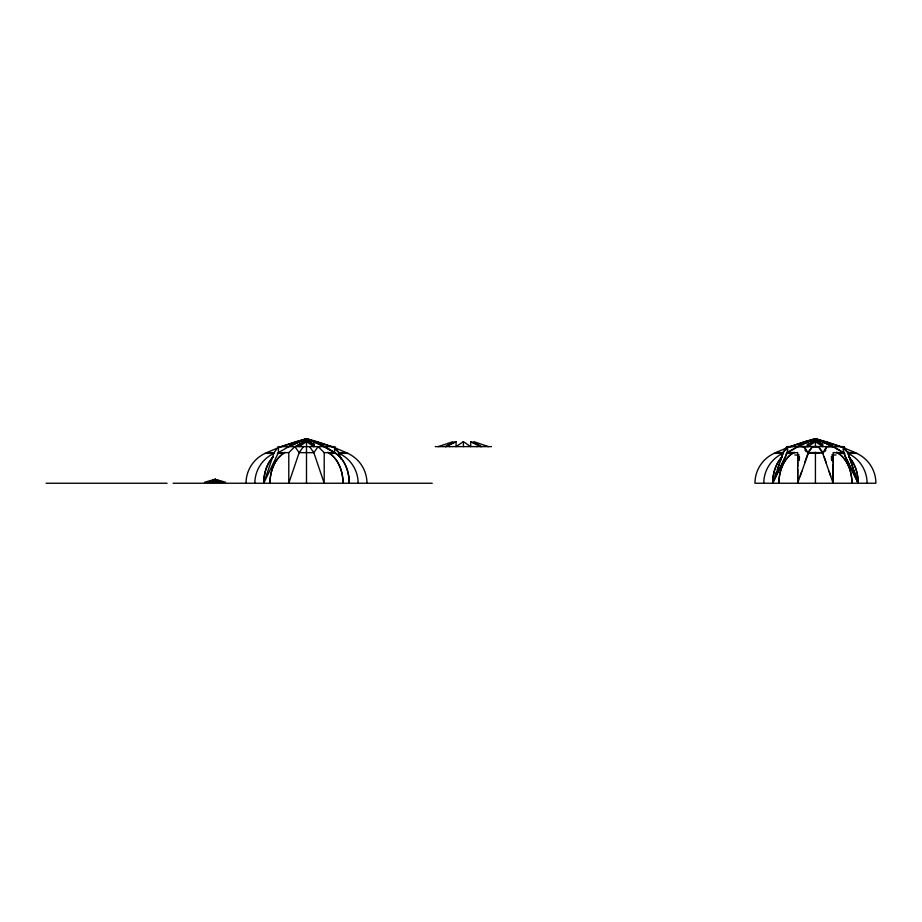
<?xml version="1.0" encoding="UTF-8"?>
<svg xmlns="http://www.w3.org/2000/svg" width="922" height="922" viewBox="0 0 922 922"><rect width="100%" height="100%" fill="white"/><g stroke="black" fill="none" stroke-linecap="round" stroke-linejoin="round"><path stroke-width="1.38" d="M299.154 444.127L299.154 446.617L306.496 441.638L313.837 446.617L313.837 441.638L306.496 438.757L281.452 446.617M488.441 446.617L473.77 441.638L481.111 446.617L470.727 441.638L470.727 446.617L463.397 441.638L456.056 446.617L456.056 441.638L445.683 446.617L453.025 441.638L438.342 446.617M797.714 477.942L797.714 476.029M797.714 475.084L797.726 468.883M797.703 462.187L797.726 459.098M833.142 481.549L833.142 479.14M833.142 478.656L833.142 477.942M833.142 476.029L833.131 469.367M833.131 468.883L833.142 464.1M787.227 446.571L843.515 446.617L843.515 452.644L858.186 483.243L857.702 481.803M797.714 483.001L809.032 451.331M797.737 457.923L797.737 455.549M833.119 455.549L833.131 459.34M849.116 456.471L847.791 452.656L843.515 446.617L843.526 452.644L833.142 452.644L833.142 483.243L822.228 451.895M835.586 448.034L833.361 446.478M780.127 461.254L781.579 456.943M772.993 482.275L772.671 483.232L773.247 482.033M775.275 475.568L776.566 471.741M278.409 446.617L274.111 452.644L263.738 483.243L278.409 452.644L278.409 446.617L334.582 446.617L338.881 452.644L341.14 459.294M773.477 480.835L774.618 477.481M777.373 469.356L779.159 464.112M798.037 482.275L797.714 483.232L797.714 452.644L787.342 452.644L772.671 483.243L783.654 451.803M800.158 476.04L801.771 471.269M804.687 462.683L806.635 456.943M781.741 456.471L783.343 452.241M806.957 455.987L808.49 452.08M786.04 455.549L782.732 462.187M780.922 466.013L782.501 462.66M780.704 466.497L779.563 468.883M776.347 475.556L773.835 480.823M776.808 474.6L778.871 470.312M783.481 452.057L784.345 450.789L783.781 451.607M787.826 452.368L787.342 446.617L784.461 450.662L785.129 449.729M784.795 450.201L787.342 446.617L787.33 452.644L799.87 445.499L815.428 438.757L840.472 446.617M809.17 451.146L809.77 450.293M813.342 446.617L812.121 446.997M303.453 446.617L299.154 452.644L288.782 483.243L288.782 452.644L294.856 446.617L299.154 452.644L313.837 452.644L318.125 446.617L324.21 452.644L334.582 452.644L334.582 446.617M786.858 447.297L784.876 450.051M786.939 447.182L787.342 446.617A12.689 10.787 20.3 0 1 786.489 448.288M810.242 449.625L812.582 446.617M795.11 448.127L797.714 446.617L803.777 446.571L808.087 452.644L812.386 446.617M824.971 449.556L825.962 448.173M812.789 452.656L808.087 452.644L822.77 452.644L827.057 446.617L831.425 446.617M810.645 449.06L811.717 447.562M783.181 452.46L781.902 452.656M212.129 482.206L215.16 479.325L225.544 482.206L204.788 482.206L215.16 479.325L222.502 482.206M304.467 440.681L306.496 438.757L331.54 446.617M812.386 441.638L815.428 438.757A244.307 244.307 0 0 1 856.734 453.37A32.858 32.858 0 0 1 875.9 483.243L754.957 483.243A32.858 32.858 0 0 1 774.123 453.37A244.307 244.307 0 0 1 815.428 438.757L830.987 445.499L843.515 452.644L842.547 452.08M798.763 445.902L805.056 441.638L815.428 438.757A244.307 172.748 -90 0 1 832.693 446.386A244.307 172.748 90 0 0 815.428 438.757A244.307 172.748 90 0 0 798.763 446.064M808.087 446.617L815.428 441.638L822.77 446.617L822.77 441.638L833.142 446.617L825.801 441.638L805.056 441.638L797.714 446.617L808.087 441.638L808.087 446.617L802.013 446.617L799.87 445.499M792.159 449.855L794.626 448.415M788.471 451.987L791.226 450.385M319.911 446.617L322.055 445.499L334.582 452.644M476.812 446.617L478.956 445.499M828.843 446.617L830.987 445.499M366.968 483.243A32.858 32.858 0 0 0 347.801 453.37A244.307 244.307 0 0 0 306.496 438.757L288.782 446.617L278.409 452.644L288.782 452.644M445.683 446.617L456.056 441.638M299.154 441.638L288.782 446.617L296.123 441.638L301.31 441.638M207.83 482.206L215.16 479.325L218.203 482.206M805.056 441.638L790.385 446.617L792.828 446.617M782.352 452.644L783.043 452.644L775.702 452.644L776.854 452.644M815.601 452.656L811.994 452.644M775.702 452.656L776.462 452.644M815.993 446.617L818.471 446.617L823.081 453.612M816.95 446.617L816.189 446.617M815.889 452.644L814.276 452.644M822.355 452.08L822.77 452.644L821.617 452.656M815.889 446.617L813.469 446.617M815.947 452.644L818.863 452.644M852.85 452.656L853.484 452.644M303.165 441.638L316.868 441.638L324.21 446.617L313.837 441.638L322.055 445.499M435.311 446.617L491.484 446.617M776.693 452.644L777.258 452.644M779.148 452.644L776.866 452.644M779.609 452.644L781.441 452.656M788.322 452.644L789.313 452.644M791.099 452.644L794.649 452.656M816.419 452.644L817.952 452.656M819.324 452.644L821.156 452.656M836.035 452.656L839.435 452.644M839.919 452.644L841.383 452.644M851.479 452.644L847.744 452.552M852.516 452.656L851.248 452.644M853.772 452.644C859.05 452.448 845.751 454.362 845.797 449.821M266.769 452.644L274.111 452.644M346.211 452.644L338.881 452.644L334.582 448.691M778.687 452.656L779.828 452.644M789.808 452.644L790.454 452.644M809.931 452.656L811.302 452.644M813.135 452.656L814.333 452.644M818.413 452.656L819.785 452.644M821.848 452.644L822.77 452.644M849.416 452.656L851.018 452.644M851.709 452.644L854.106 452.644M246.024 483.243A32.858 32.858 0 0 1 265.19 453.37L274.007 453.37A32.858 32.858 0 0 0 254.841 483.243M277.291 453.37L283.527 453.37A244.307 172.748 -90 0 1 285.105 452.356A244.307 172.748 90 0 0 283.527 453.37A32.858 23.234 90 0 0 269.973 483.243A32.858 23.234 -90 0 1 283.527 453.37M329.465 453.37A32.858 23.234 90 0 1 343.019 483.243A32.858 23.234 -90 0 0 329.465 453.37A244.307 172.748 -90 0 0 327.886 452.356A244.307 172.748 90 0 1 329.465 453.37L335.7 453.37A32.858 23.234 -90 0 1 349.254 483.243A32.858 23.234 90 0 0 335.7 453.37A244.307 172.748 -90 0 0 306.496 438.757A244.307 244.307 0 0 0 265.19 453.37M347.801 453.37L338.985 453.37A32.858 32.858 0 0 1 358.151 483.243M774.123 453.37L782.939 453.37A32.858 32.858 0 0 0 763.773 483.243M786.224 453.37L792.459 453.37A244.307 172.748 -90 0 1 794.038 452.356M838.398 453.37A32.858 23.234 90 0 1 851.951 483.243A32.858 23.234 -90 0 0 838.398 453.37A244.307 172.748 -90 0 0 836.819 452.356A244.307 172.748 90 0 1 838.398 453.37L844.633 453.37A244.307 172.748 -90 0 0 842.282 451.872A244.307 172.748 90 0 1 844.633 453.37M856.734 453.37L847.917 453.37A32.858 32.858 0 0 1 867.083 483.243M46.1 483.243L167.043 483.243M173.14 483.243L432.211 483.243M813.688 446.617L814.864 446.617M817.514 446.617L818.471 446.617L820.35 449.256M831.621 446.617L832.912 446.709M854.003 452.644L855.143 452.656M809.239 452.656L808.087 452.644M848.955 452.656L847.814 452.644L858.186 483.243L857.253 481.307M822.77 441.638L831.84 445.994M470.727 441.638L481.111 446.617M447.827 445.499L449.982 446.617M835.747 448.127L839.331 450.224M839.619 450.385L840.726 451.031M825.801 441.638L832.093 445.902M798.164 446.386A244.307 172.748 -90 0 1 815.428 438.757L818.471 441.638M289.831 446.064A244.307 172.748 90 0 1 306.496 438.757L309.538 441.638M844.564 448.173L846.384 450.616M844.368 448.288A12.689 10.787 -20.3 0 1 843.515 446.617L844.137 447.493M844.045 447.377L844.736 448.334M845.393 449.256L844.183 447.562M804.894 448.173L805.886 449.556M821.617 451.042L822.286 451.987M309.538 446.617L313.837 452.644L324.21 483.243L324.21 452.644M821.156 450.385L821.825 451.331M820.615 449.625L821.283 450.57M851.525 469.367L854.279 475.084M851.294 468.883L844.806 455.549M854.51 475.556L857.022 480.823M851.536 463.639L853.484 469.356M856.077 477.008L857.541 481.319M849.277 456.943L851.375 463.155M853.968 470.785L855.743 476.04M824.222 456.943L826.331 463.155M829.085 471.269L830.699 476.04M832.658 481.803L833.142 483.232L833.142 481.791M843.503 449.164L843.526 449.948M833.142 459.571L833.154 462.187M797.714 466.497L797.703 462.66M833.142 476.271L833.142 477.7M797.714 478.184L797.714 481.307M815.428 438.757L815.428 446.617M815.428 452.241L815.428 483.243M463.397 441.638L463.397 446.617M313.837 444.127L313.837 446.617M289.231 446.386A244.307 172.748 -90 0 1 306.496 438.757L306.496 439.46M306.496 440.935L306.496 483.243M215.16 479.325L215.16 482.206M806.911 445.096A244.307 172.748 -90 0 1 815.152 441.304M815.82 441.304A244.307 244.307 0 0 1 820.511 442.756M810.346 442.756A244.307 244.307 0 0 1 815.036 441.304M294.717 446.778A244.307 172.748 -90 0 1 309.55 439.955M297.979 445.096A244.307 172.748 90 0 1 306.219 441.304M306.496 438.757A244.307 172.748 90 0 1 335.7 453.37M301.413 442.756A244.307 244.307 0 0 1 310.806 439.955M306.888 441.304A244.307 244.307 0 0 1 311.578 442.756M786.892 452.529A18.256 17.829 -63 0 1 785.798 455.433M806.439 451.78A12.689 2.317 59.8 0 1 804.941 450.109M787.446 452.737A20.722 0.692 0 0 1 788.172 452.737M799.04 454.869A17.069 7.353 1.8 0 1 794.868 454.995M799.42 456.367A18.256 3.538 84.2 0 1 799.224 460.574M845.059 455.433A18.256 17.829 63 0 1 843.964 452.529M825.916 450.109A12.689 2.317 -59.8 0 1 824.418 451.78M842.685 452.737A20.722 0.692 0 0 1 843.411 452.737M835.989 454.995A17.069 7.353 -1.8 0 1 831.817 454.869M831.632 460.574A18.256 3.538 -84.2 0 1 831.437 456.367M782.075 456.839A32.858 23.234 90 0 0 772.671 483.243A32.858 23.234 -90 0 1 782.075 456.839M792.459 453.37A32.858 23.234 90 0 0 778.906 483.243A32.858 23.234 -90 0 1 792.459 453.37M858.186 483.243A32.858 23.234 -90 0 0 848.782 456.839A32.858 23.234 90 0 1 858.186 483.243M822.309 444.289A244.307 172.748 -90 0 0 815.705 441.304A244.307 172.748 90 0 1 822.309 444.289M273.143 456.839A32.858 23.234 90 0 0 263.738 483.243A32.858 23.234 -90 0 1 273.143 456.839M313.376 444.289A244.307 172.748 90 0 0 306.772 441.304A244.307 172.748 -90 0 1 313.376 444.289"/></g></svg>
